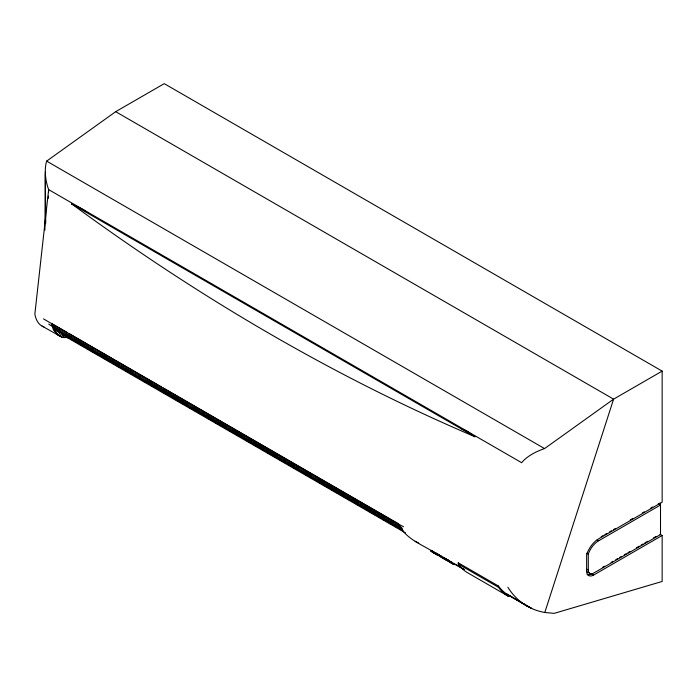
<?xml version="1.0" encoding="UTF-8"?>
<svg xmlns="http://www.w3.org/2000/svg" width="697" height="697" viewBox="0 0 697 697"><rect width="100%" height="100%" fill="white"/><g stroke="black" fill="none" stroke-linecap="round" stroke-linejoin="round"><path stroke-width="1.05" d="M44.904 230.106L45.401 174.625L45.636 223.388M48.354 198.27L48.433 196.101M48.572 191.78L48.651 189.619A29.213 15.229 76.3 0 1 46.638 161.12L115.676 111.677L164.231 83.649L662.15 371.118L662.15 502.171L598.653 538.833A18.741 10.821 -60 0 0 586.639 554.612L586.639 571.087A9.802 5.663 -60 0 0 593.565 575.095L662.15 535.496L662.15 581.464L554.202 613.351L544.793 612.489A89.704 68.663 -59.8 0 1 507.869 587.249M544.793 612.489L613.595 399.154L662.15 371.118M588.277 554.132L588.634 553.13A16.423 9.488 -60 0 1 597.556 541.421L660.512 505.011L660.512 534.547L592.877 573.544A7.484 4.321 -60 0 1 588.32 570.913L588.277 554.132L586.804 553.279M438.369 555.648L435.564 553.862L436.026 553.096L438.822 554.882L438.369 555.648L433.673 552.939L430.868 551.153L431.33 550.386L451.534 562.052L454.339 563.838L453.878 564.605L446.977 560.458L447.439 559.682L449.539 561.024M433.673 552.939L434.135 552.172M446.672 560.44L443.867 558.663L444.329 557.896L447.134 559.674L446.672 560.44L439.746 556.276L440.208 555.509L441.602 556.406M442.551 558.062L443.004 557.295M449.783 562.235L450.236 561.468M453.878 564.605L451.072 562.819L451.534 562.052M54.793 328.418L56.858 330.509L57.206 330.117L61.885 337.2L68.977 337.757M44.024 326.928A89.704 31.548 -60.1 0 1 34.85 314.147L48.651 189.619L521.67 462.712A29.213 11.901 -19.8 0 1 544.557 448.589L613.595 399.154L115.676 111.677M601.163 536.725L603.036 535.636M604.909 534.555L606.782 533.475M609.596 531.855L611.469 530.774M613.343 529.694L615.216 528.605M630.201 519.953L633.015 518.333M642.381 512.922L644.255 511.842M650.806 508.061L652.68 506.972M602.635 567.306L604.508 566.217M611.086 562.427L612.968 561.338M615.782 559.708L617.664 558.628M619.546 557.539L621.419 556.459M624.242 554.829L626.115 553.749M627.997 552.66L629.879 551.58M636.457 547.781L639.271 546.152M641.153 545.071L643.026 543.982M644.908 542.893L647.731 541.273M653.359 538.014L656.182 536.385M43.493 318.895L398.275 523.97L400.487 527.585L402.439 528.352M42.099 326.091L61.885 337.2M461.519 428.768A2184.712 1420.547 67.2 0 0 466.415 430.824L474.953 436.74A2419.182 1573.007 67.2 0 1 71.686 203.916L83.309 209.631A2184.712 1420.547 67.2 0 0 86.785 212.21M398.275 523.97L403.485 526.74M658.299 503.731L660.512 505.011M46.638 161.12L544.557 448.589M659.937 534.216L662.15 535.496M71.686 203.916L474.953 436.74M597.216 539.853L598.688 540.698M586.804 569.231L588.277 570.085M593.565 575.095L591.361 573.814A9.802 5.663 -60 0 1 587.135 574.598M52.188 323.844L67.252 332.539M69.134 333.628L161.39 386.896M163.272 387.976L398.632 523.865M51.421 324.976L400.688 526.618M53.704 327.05L59.35 330.308M65.936 334.116L71.591 337.374M74.413 339.003L80.059 342.271M81.941 343.351L84.773 344.98M86.655 346.069L88.536 347.158M90.418 348.247L93.241 349.877M99.828 353.684L101.71 354.764M103.6 355.853L106.423 357.483M108.305 358.572L110.187 359.661M112.069 360.75L114.892 362.379M116.774 363.468L118.656 364.548M121.487 366.178L123.369 367.267M125.251 368.356L127.133 369.445M129.956 371.074L131.838 372.163M138.433 375.962L140.315 377.051M146.901 380.858L152.547 384.117M154.438 385.206L157.261 386.835M160.083 388.464L165.729 391.731M167.611 392.812L170.434 394.441M172.325 395.53L174.206 396.619M176.088 397.708L178.911 399.337M180.793 400.427L182.675 401.507M184.557 402.596L187.38 404.225M193.975 408.033L195.857 409.122M197.739 410.211L199.621 411.291M202.444 412.929L204.326 414.009M207.157 415.639L209.039 416.728M210.921 417.817L212.803 418.906M215.626 420.535L217.508 421.624M219.389 422.704L225.985 426.512M232.571 430.319L238.217 433.578M240.099 434.667L242.931 436.296M248.576 439.554L251.399 441.192M253.281 442.273L255.163 443.362M257.045 444.451L259.876 446.08M261.758 447.169L264.581 448.798M266.463 449.887L268.345 450.968M270.227 452.057L273.05 453.686M274.94 454.775L276.822 455.864M279.645 457.493L281.527 458.582M283.409 459.671L285.291 460.752M288.114 462.39L289.996 463.47M291.877 464.559L293.768 465.648M296.591 467.278L298.473 468.367M305.059 472.165L310.714 475.432M318.241 479.78L323.887 483.038M326.719 484.668L332.364 487.935M334.246 489.015L337.069 490.653M338.951 491.733L340.833 492.823M342.715 493.912L345.546 495.541M347.428 496.63L349.31 497.719M352.133 499.348L354.015 500.429M355.897 501.518L357.779 502.607M360.602 504.236L362.492 505.325M364.374 506.414L367.197 508.043M369.079 509.132L370.961 510.213M373.784 511.851L375.666 512.931M377.547 514.02L379.438 515.109M382.261 516.738L384.143 517.827M390.729 521.626L392.611 522.715M399.207 526.523L401.089 527.612M52.406 326.902L401.672 528.544M58.147 330.657L60.029 331.746M66.616 335.553L68.498 336.634M75.084 340.441L80.73 343.699M88.258 348.047L93.903 351.305M95.785 352.386L102.372 356.193M104.254 357.273L107.077 358.903M108.95 359.992L110.832 361.081M112.714 362.17L115.536 363.799M117.418 364.88L119.3 365.969M122.123 367.598L124.005 368.687M125.887 369.767L127.769 370.856M130.592 372.486L132.474 373.575M134.355 374.664L136.237 375.744M139.06 377.373L140.942 378.462M147.529 382.261L149.411 383.35M152.234 384.979L154.115 386.068M155.997 387.157L157.879 388.238M160.702 389.867L166.348 393.125M169.171 394.755L174.816 398.013M176.698 399.102L179.521 400.731M181.403 401.82L183.285 402.91M185.167 403.99L187.99 405.619M189.863 406.708L191.745 407.797M193.627 408.878L196.449 410.507M203.036 414.314L204.918 415.403M206.8 416.484L208.682 417.573M211.505 419.202L213.387 420.291M216.209 421.92L218.091 423.001M219.973 424.09L221.855 425.179M224.678 426.808L226.56 427.897M228.442 428.977L235.028 432.785M241.615 436.583L247.261 439.842M249.143 440.931L251.965 442.56M257.611 445.819L260.434 447.448M262.316 448.537L264.198 449.617M266.08 450.706L268.903 452.336M275.481 456.143L277.362 457.223M279.244 458.312L281.126 459.401M283.949 461.031L285.831 462.111M287.713 463.2L290.536 464.829M292.418 465.918L294.3 466.999M297.122 468.637L299.004 469.717M300.886 470.806L302.768 471.895M305.591 473.524L307.473 474.605M314.059 478.412L315.941 479.492M322.528 483.3L328.174 486.558M330.056 487.647L332.878 489.277M338.524 492.535L341.347 494.164M343.229 495.245L345.111 496.334M347.934 497.963L349.816 499.052M351.697 500.141L354.512 501.77M356.394 502.851L358.275 503.94M360.157 505.029L362.98 506.658M364.862 507.738L366.744 508.827M369.567 510.457L371.449 511.546M373.331 512.635L375.213 513.715M378.035 515.344L379.917 516.433M381.799 517.523L383.681 518.603M386.504 520.232L388.386 521.321M394.972 525.129L400.618 528.387M56.858 330.509L403.084 530.408M65.98 336.276L67.87 337.365M70.693 338.995L72.575 340.075M74.457 341.164L76.339 342.253M79.162 343.882L84.807 347.141M87.639 348.779L93.285 352.037M95.167 353.126L97.989 354.756M103.644 358.014L106.467 359.643M108.349 360.732L111.171 362.362M113.053 363.451L114.935 364.54M116.817 365.629L119.649 367.258M121.531 368.338L123.413 369.427M125.294 370.516L128.117 372.146M129.999 373.235L131.881 374.324M134.704 375.953L136.586 377.042M138.476 378.123L140.358 379.212M143.181 380.841L145.063 381.93M151.65 385.737L153.532 386.826M160.127 390.625L166.714 394.432M173.309 398.24L178.955 401.498M180.837 402.587L183.66 404.216M189.314 407.475L192.137 409.104M194.019 410.193L195.901 411.282M197.782 412.371L200.605 414.001M207.201 417.799L209.083 418.888M210.964 419.977L212.846 421.066M215.669 422.696L217.551 423.785M220.374 425.414L222.256 426.503M224.146 427.583L226.028 428.672M228.851 430.302L230.733 431.391M232.615 432.48L234.497 433.569M237.32 435.198L239.202 436.287M245.797 440.086L251.443 443.353M254.266 444.982L256.147 446.063M261.802 449.33L264.625 450.959M266.507 452.048L273.093 455.847M274.975 456.936L277.807 458.565M279.689 459.654L281.571 460.743M283.452 461.832L286.275 463.461M288.157 464.55L290.039 465.631M292.871 467.26L294.753 468.349M296.634 469.438L298.516 470.527M301.339 472.157L303.221 473.246M305.103 474.326L306.985 475.415M309.817 477.044L311.698 478.133M318.285 481.941L320.167 483.03M322.99 484.659L324.872 485.748M326.754 486.828L328.644 487.917M331.467 489.547L337.113 492.814M339.936 494.443L345.59 497.702M347.472 498.791L350.295 500.42M355.94 503.678L358.763 505.308M360.645 506.397L362.536 507.486M365.359 509.115L367.241 510.204M369.122 511.293L371.945 512.922M373.827 514.011L375.709 515.092M377.591 516.181L380.423 517.81M382.305 518.899L384.186 519.988M387.009 521.617L388.891 522.706M390.773 523.787L392.655 524.876M395.478 526.505L397.368 527.594M399.25 528.683L401.132 529.772M508.409 595.055L508.409 596.31L468.201 573.1A86.776 50.106 -60 0 1 458.243 564.065L458.243 562.81L498.451 586.02A86.776 50.106 -60 0 0 508.409 595.055L527.568 606.381M405.488 532.883L63.749 335.579L61.684 333.488M458.243 564.065L498.451 587.275A86.776 50.106 -60 0 0 508.409 596.31M437.882 554.333L440.495 555.849M446.315 559.203L448.197 560.283M453.817 563.533L464.132 569.484M400.487 527.585C407.728 539.103 420.918 544.313 432.07 551.039M437.699 554.289L440.521 555.91M446.158 559.16L448.032 560.249M453.669 563.498L464.002 569.449M430.868 551.153L435.564 553.862M439.746 556.276L443.867 558.663M446.977 560.458L451.072 562.819M431.33 550.386L432.732 551.275M59.872 336.32L56.448 333.549L53.12 329.219M48.703 324.096L52.894 326.954L55.046 331.667M61.998 333.061L63.401 334.482M52.676 327.834L58.06 335.1L53.251 326.937M60.212 331.781L64.072 337.731M52.153 324.14L52.894 326.954M45.288 172.159L45.566 223.188M659.937 502.973L659.937 505.046M498.451 586.02L498.451 587.275M418.723 543.076A87.63 60.064 -59.9 0 1 415.159 541.29M459.297 564.204A86.776 50.106 -60 0 1 458.243 562.81M589.331 572.62A7.484 4.321 -60 0 1 586.473 570.974M531.628 608.437L506.318 593.835L531.628 608.437"/></g></svg>
